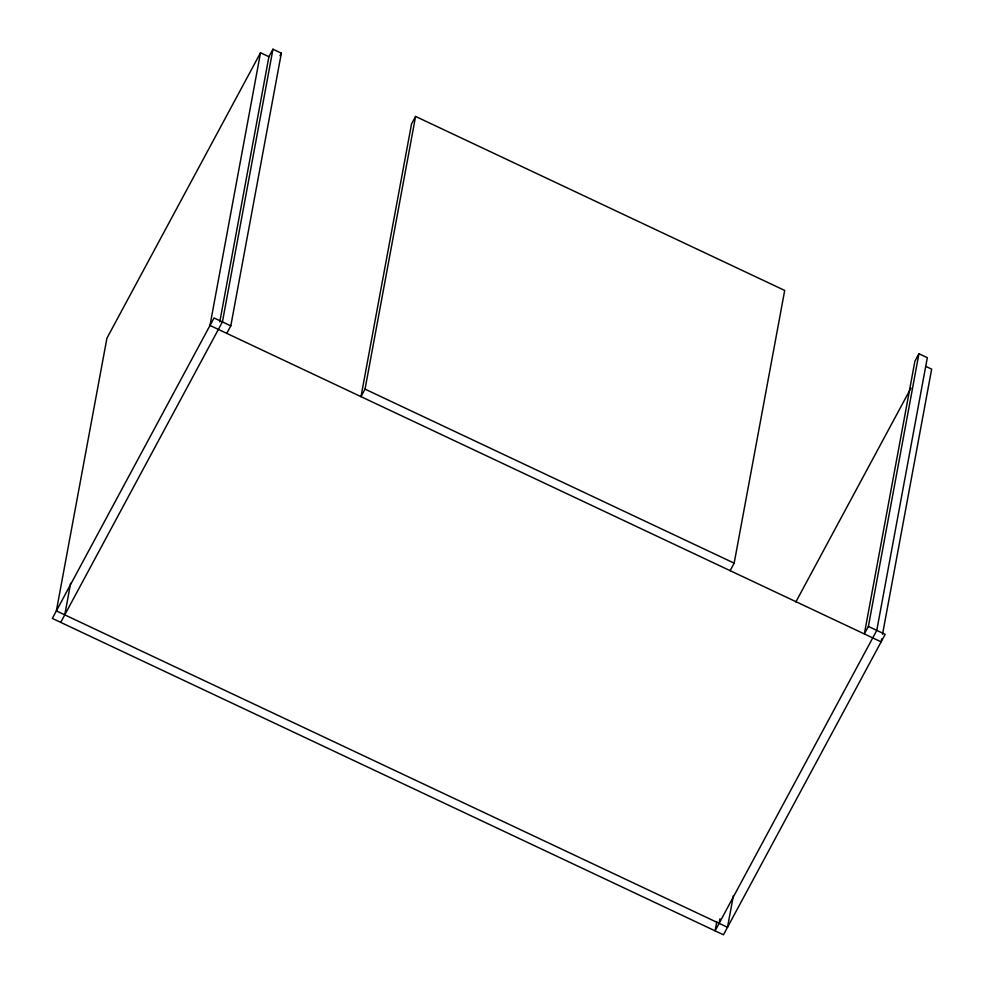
<?xml version="1.0" encoding="UTF-8"?>
<svg xmlns="http://www.w3.org/2000/svg" width="984" height="984" viewBox="0 0 984 984"><rect width="100%" height="100%" fill="white"/><g stroke="black" fill="none" stroke-linecap="round" stroke-linejoin="round"><path stroke-width="1.48" d="M64.76 614.852L70.627 583.217M219.776 321.879L268.915 56.715L260.526 52.755L209.986 325.458L881.123 641.851L881.689 638.837M226.763 333.367L230.81 325.864L281.35 53.161L272.962 49.2L222.421 321.903L60.725 622.368M415.58 116.432L411.533 123.947L360.993 396.65L365.039 389.135L415.58 116.432L784.703 290.44L734.162 563.156L730.116 570.659M716.758 921.811L715.085 930.839L876.781 630.387L927.322 357.672L918.933 353.723L914.886 361.239L864.346 633.942L868.392 626.427L918.933 353.723M719.12 923.336L719.956 918.81M733.375 895.649L727.508 927.285L56.371 610.904L106.924 338.201L260.526 52.755M882.525 634.311L931.663 369.148L925.673 366.319M268.915 56.715L272.962 49.2M280.01 55.657L281.35 53.161M795.859 601.95L910.938 388.102M230.81 325.864L214.032 317.955L52.336 618.419L723.474 934.8L885.169 634.336L868.392 626.427M365.039 389.135L734.162 563.156"/></g></svg>
